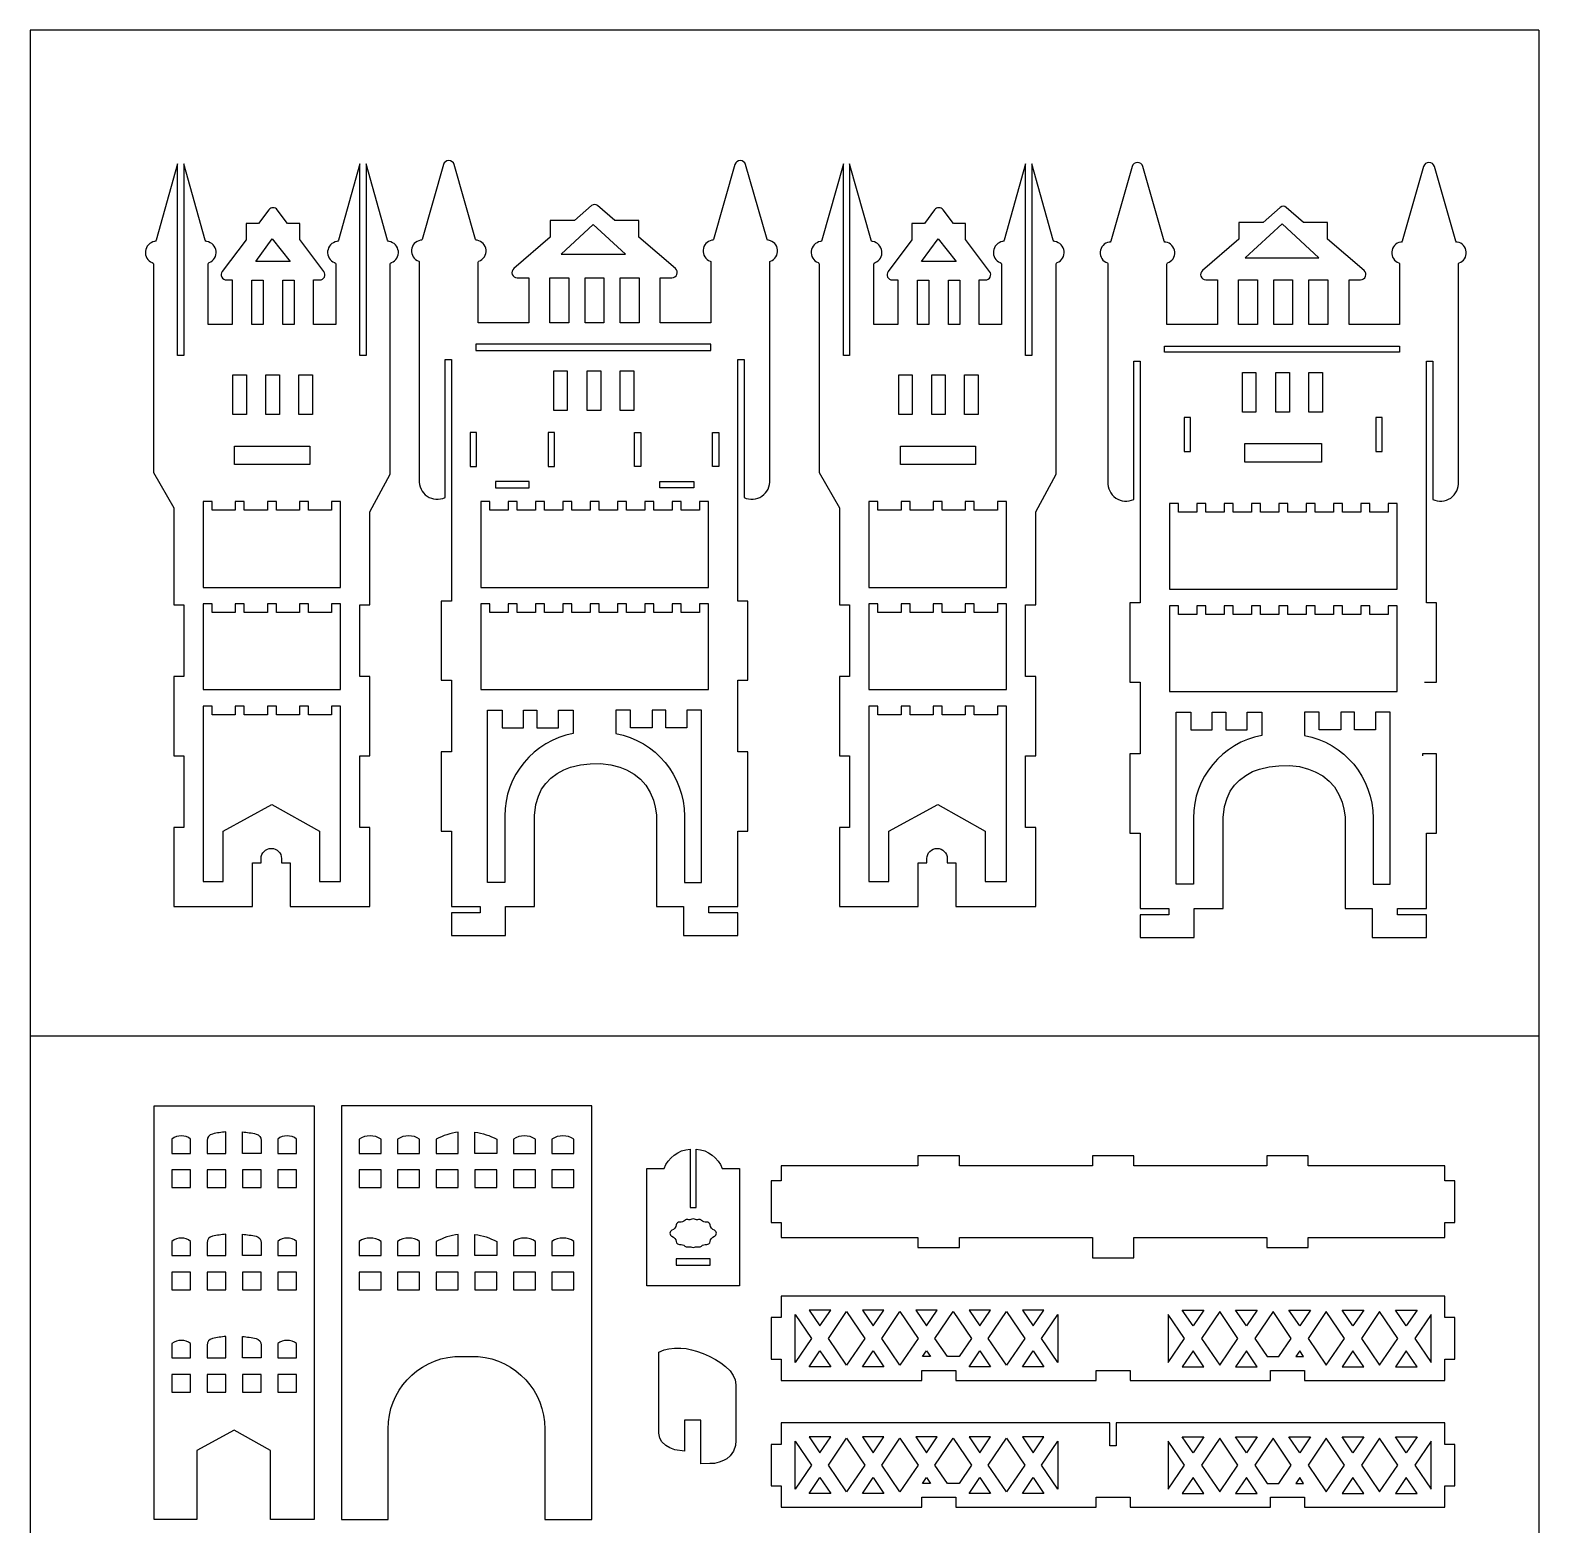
# Model space of a CAD drawing. Extents: x -1835 to -1235, y 1691 to 2891.
# Drawn here: x -1835 to -1235, y 2297 to 2891 of the extents above; entities that cross this region are included whole.
import ezdxf

# ---------------------------------------------------------------- set-up
doc = ezdxf.new("R2010")
doc.units = 0
doc.layers.get('0').update_dxf_attribs({"linetype": 'CONTINUOUS'})

msp = doc.modelspace()

# ---------------------------------------------------------------- linework, layer by layer
at = {"color": 4}
for p, q in [((-1234.77, 2891.33), (-1834.77, 2891.33)), ((-1834.77, 2891.33), (-1834.77, 2491.33)), ((-1234.77, 2891.33), (-1234.77, 2491.33)), ((-1234.77, 2491.33), (-1834.77, 2491.33)), ((-1834.77, 2491.33), (-1834.77, 2091.33)), ((-1234.77, 2491.33), (-1834.77, 2491.33)), ((-1234.77, 2491.33), (-1234.77, 2091.33))]:
    msp.add_line(p, q, dxfattribs=at)
for points in [[(-1713.26, 2798.21), (-1713.26, 2774.33), (-1722.14, 2774.33), (-1722.14, 2791.98), (-1719.63, 2791.98, 0.619198), (-1717.95, 2795.36), (-1727.52, 2808.03), (-1727.52, 2814.46), (-1732.38, 2814.46), (-1736.47, 2819.88, 0.497803), (-1739.83, 2819.88), (-1743.92, 2814.46), (-1748.89, 2814.46), (-1748.89, 2807.9), (-1758.36, 2795.36, 0.619303), (-1756.68, 2791.98), (-1754.43, 2791.98), (-1754.43, 2774.33), (-1764.02, 2774.33), (-1764.02, 2798.21, -0.307911), (-1763.55, 2798.91, 0.76649), (-1764.5, 2807.26, -0.295198), (-1765.11, 2807.8), (-1773.63, 2838.23), (-1773.63, 2761.91), (-1776.13, 2761.91), (-1776.13, 2838.23), (-1784.65, 2807.8, -0.295198), (-1785.26, 2807.26, 0.76649), (-1786.21, 2798.91, -0.307911), (-1785.73, 2798.21), (-1785.73, 2715.47), (-1777.63, 2701.32), (-1777.63, 2662.82), (-1773.63, 2662.82), (-1773.63, 2634.32), (-1777.63, 2634.32), (-1777.63, 2602.82), (-1773.63, 2602.82), (-1773.63, 2574.32), (-1777.63, 2574.32), (-1777.63, 2542.82), (-1746.34, 2542.82), (-1746.34, 2560.2), (-1742.92, 2560.2), (-1742.92, 2561.91, -1), (-1734.81, 2561.91), (-1734.81, 2560.2), (-1731.4, 2560.2), (-1731.4, 2542.82), (-1699.65, 2542.82), (-1699.65, 2574.32), (-1703.65, 2574.32), (-1703.65, 2602.82), (-1699.65, 2602.82), (-1699.65, 2634.32), (-1703.65, 2634.32), (-1703.65, 2662.82), (-1699.65, 2662.82), (-1699.65, 2699.73), (-1691.55, 2714.76), (-1691.55, 2798.21, -0.307911), (-1691.07, 2798.91, 0.76649), (-1692.02, 2807.26, -0.295198), (-1692.63, 2807.8), (-1701.15, 2838.23), (-1701.15, 2761.91), (-1703.65, 2761.91), (-1703.65, 2838.23), (-1712.17, 2807.8, -0.295198), (-1712.78, 2807.26, 0.76649), (-1713.73, 2798.91, -0.307911)], [(-1611.46, 2821.61), (-1618.33, 2815.64), (-1627.96, 2815.64), (-1627.96, 2809.03), (-1642.45, 2796.52, 0.694895), (-1641.07, 2792.82), (-1636.47, 2792.82), (-1636.47, 2775), (-1656.56, 2775), (-1656.56, 2799.03, -0.320068), (-1656.33, 2799.5, 0.776962), (-1657.03, 2807.78, -0.39787), (-1657.64, 2808.12), (-1666.15, 2837.87, 0.754), (-1670.42, 2837.87), (-1678.93, 2808.12, -0.39787), (-1679.54, 2807.78, 0.776962), (-1680.24, 2799.5, -0.320068), (-1680.01, 2799.03), (-1680.01, 2712.48, 0.576571), (-1669.76, 2705.48), (-1669.76, 2760.41), (-1667.26, 2760.41), (-1667.26, 2664.32), (-1671.26, 2664.32), (-1671.26, 2632.82), (-1667.26, 2632.82), (-1667.26, 2604.32), (-1671.26, 2604.32), (-1671.26, 2572.82), (-1667.26, 2572.82), (-1667.26, 2542.82), (-1655.82, 2542.82), (-1655.82, 2540.32), (-1667.26, 2540.32), (-1667.26, 2531.27), (-1645.7, 2531.27), (-1645.7, 2542.82), (-1634.15, 2542.82), (-1634.15, 2578.97), (-1633.62, 2583.41), (-1632.62, 2586.71), (-1631.38, 2589.46), (-1629.68, 2591.78), (-1627.68, 2593.83), (-1625.24, 2595.69), (-1622.52, 2597.22), (-1619.81, 2598.22), (-1615.89, 2599.14), (-1612.11, 2599.57), (-1607.89, 2599.67), (-1603.84, 2599.24), (-1600.29, 2598.27), (-1597.55, 2597.17), (-1594.54, 2595.5), (-1592.06, 2593.45), (-1589.92, 2591.12), (-1588.16, 2588.12), (-1586.87, 2585.11), (-1586.2, 2582.28), (-1585.68, 2579.3), (-1585.68, 2542.82), (-1574.93, 2542.82), (-1574.93, 2531.27), (-1553.36, 2531.27), (-1553.36, 2540.32), (-1564.81, 2540.32), (-1564.81, 2542.82), (-1553.36, 2542.82), (-1553.36, 2572.82), (-1549.36, 2572.82), (-1549.36, 2604.32), (-1553.36, 2604.32), (-1553.36, 2632.82), (-1549.36, 2632.82), (-1549.36, 2664.32), (-1553.36, 2664.32), (-1553.36, 2760.41), (-1550.86, 2760.41), (-1550.86, 2705.48, 0.576571), (-1540.62, 2712.48), (-1540.62, 2799.03, -0.320068), (-1540.39, 2799.5, 0.776962), (-1541.09, 2807.78, -0.39787), (-1541.7, 2808.12), (-1550.21, 2837.87, 0.754), (-1554.48, 2837.87), (-1562.99, 2808.12, -0.39787), (-1563.6, 2807.78, 0.776962), (-1564.29, 2799.5, -0.320068), (-1564.07, 2799.03), (-1564.07, 2775), (-1584.16, 2775), (-1584.16, 2792.82), (-1579.56, 2792.82, 0.694895), (-1578.18, 2796.52), (-1592.67, 2809.03), (-1592.67, 2815.64), (-1602.3, 2815.64), (-1609.17, 2821.61, 0.373984)], [(-1448.47, 2798.21), (-1448.47, 2774.33), (-1457.36, 2774.33), (-1457.36, 2791.98), (-1454.85, 2791.98, 0.619198), (-1453.17, 2795.36), (-1462.74, 2808.03), (-1462.74, 2814.46), (-1467.6, 2814.46), (-1471.69, 2819.88, 0.497803), (-1475.05, 2819.88), (-1479.14, 2814.46), (-1484.1, 2814.46), (-1484.1, 2807.9), (-1493.58, 2795.36, 0.619303), (-1491.9, 2791.98), (-1489.64, 2791.98), (-1489.64, 2774.33), (-1499.24, 2774.33), (-1499.24, 2798.21, -0.307911), (-1498.77, 2798.91, 0.76649), (-1499.72, 2807.26, -0.295198), (-1500.33, 2807.8), (-1508.85, 2838.23), (-1508.85, 2761.91), (-1511.35, 2761.91), (-1511.35, 2838.23), (-1519.86, 2807.8, -0.295198), (-1520.47, 2807.26, 0.76649), (-1521.42, 2798.91, -0.307911), (-1520.95, 2798.21), (-1520.95, 2715.47), (-1512.85, 2701.32), (-1512.85, 2662.82), (-1508.85, 2662.82), (-1508.85, 2634.32), (-1512.85, 2634.32), (-1512.85, 2602.82), (-1508.85, 2602.82), (-1508.85, 2574.32), (-1512.85, 2574.32), (-1512.85, 2542.82), (-1481.56, 2542.82), (-1481.56, 2560.2), (-1478.14, 2560.2), (-1478.14, 2561.91, -1), (-1470.03, 2561.91), (-1470.03, 2560.2), (-1466.61, 2560.2), (-1466.61, 2542.82), (-1434.87, 2542.82), (-1434.87, 2574.32), (-1438.87, 2574.32), (-1438.87, 2602.82), (-1434.87, 2602.82), (-1434.87, 2634.32), (-1438.87, 2634.32), (-1438.87, 2662.82), (-1434.87, 2662.82), (-1434.87, 2699.73), (-1426.77, 2714.76), (-1426.77, 2798.21, -0.307911), (-1426.29, 2798.91, 0.76649), (-1427.24, 2807.26, -0.295198), (-1427.85, 2807.8), (-1436.37, 2838.23), (-1436.37, 2761.91), (-1438.87, 2761.91), (-1438.87, 2838.23), (-1447.39, 2807.8, -0.295198), (-1448, 2807.26, 0.76649), (-1448.95, 2798.91, -0.307911)], [(-1611.45, 2299.11), (-1611.45, 2463.63), (-1711.01, 2463.63), (-1711.01, 2299.11), (-1692.44, 2299.11), (-1692.44, 2335.06, -0.390617), (-1665.94, 2363.92), (-1656.59, 2363.92, -0.390617), (-1630.08, 2335.06), (-1630.08, 2299.11)], [(-1569.83, 2423.09), (-1569.83, 2446.35, -0.297238), (-1559.57, 2438.61), (-1552.69, 2438.61), (-1552.69, 2391.99), (-1589.48, 2391.99), (-1589.48, 2438.61), (-1582.6, 2438.61, -0.297238), (-1572.33, 2446.35), (-1572.33, 2423.09)]]:
    msp.add_lwpolyline(points, format="xyb", close=True, dxfattribs=at)
msp.add_lwpolyline([(-1280.22, 2632.07), (-1275.47, 2632.07), (-1275.47, 2663.57), (-1279.47, 2663.57), (-1279.47, 2759.66), (-1276.97, 2759.66), (-1276.97, 2704.73, 0.576571), (-1266.72, 2711.73), (-1266.72, 2798.28, -0.320068), (-1266.5, 2798.75, 0.776962), (-1267.19, 2807.03, -0.39787), (-1267.8, 2807.37), (-1276.31, 2837.12, 0.754), (-1280.58, 2837.12), (-1289.09, 2807.37, -0.39787), (-1289.7, 2807.03, 0.776962), (-1290.4, 2798.75, -0.320068), (-1290.17, 2798.28), (-1290.17, 2774.25), (-1310.26, 2774.25), (-1310.26, 2792.07), (-1305.66, 2792.07, 0.694895), (-1304.28, 2795.77), (-1318.77, 2808.28), (-1318.77, 2814.89), (-1328.41, 2814.89), (-1335.27, 2820.86, 0.373984), (-1337.57, 2820.86), (-1344.43, 2814.89), (-1354.06, 2814.89), (-1354.06, 2808.28), (-1368.55, 2795.77, 0.694895), (-1367.17, 2792.07), (-1362.57, 2792.07), (-1362.57, 2774.25), (-1382.66, 2774.25), (-1382.66, 2798.28, -0.320068), (-1382.44, 2798.75, 0.776962), (-1383.13, 2807.03, -0.39787), (-1383.74, 2807.37), (-1392.25, 2837.12, 0.754), (-1396.52, 2837.12), (-1405.04, 2807.37, -0.39787), (-1405.64, 2807.03, 0.776962), (-1406.34, 2798.75, -0.320068), (-1406.12, 2798.28), (-1406.12, 2711.73, 0.576571), (-1395.87, 2704.73), (-1395.87, 2759.66), (-1393.37, 2759.66), (-1393.37, 2663.57), (-1397.37, 2663.57), (-1397.37, 2632.07), (-1393.37, 2632.07), (-1393.37, 2603.57), (-1397.37, 2603.57), (-1397.37, 2572.07), (-1393.37, 2572.07), (-1393.37, 2542.07), (-1381.92, 2542.07), (-1381.92, 2539.57), (-1393.37, 2539.57), (-1393.37, 2530.52), (-1371.8, 2530.52), (-1371.8, 2542.07), (-1360.26, 2542.07), (-1360.26, 2578.22), (-1359.73, 2582.66), (-1358.72, 2585.96), (-1357.49, 2588.71), (-1355.79, 2591.03), (-1353.78, 2593.08), (-1351.35, 2594.94), (-1348.63, 2596.47), (-1345.91, 2597.47), (-1341.99, 2598.39), (-1338.21, 2598.82), (-1333.99, 2598.92), (-1329.95, 2598.49), (-1326.39, 2597.52), (-1323.66, 2596.42), (-1320.64, 2594.75), (-1318.16, 2592.7), (-1316.03, 2590.37), (-1314.26, 2587.37), (-1312.97, 2584.36), (-1312.3, 2581.53), (-1311.78, 2578.55), (-1311.78, 2542.07), (-1301.03, 2542.07), (-1301.03, 2530.52), (-1279.47, 2530.52), (-1279.47, 2539.57), (-1290.91, 2539.57), (-1290.91, 2542.07), (-1279.47, 2542.07), (-1279.47, 2572.07), (-1275.47, 2572.07), (-1275.47, 2603.57), (-1280.97, 2603.57), (-1280.97, 2602.82)], format="xyb", dxfattribs=at)
at = {"color": 1}
for points in [[(-1623.55, 2802.3), (-1598.04, 2802.3), (-1610.8, 2814.06)], [(-1351.58, 2800.8), (-1322.22, 2800.8), (-1336.9, 2814.33)], [(-1731.33, 2799.33), (-1745.07, 2799.33), (-1738.46, 2808.34)], [(-1466.54, 2799.33), (-1480.29, 2799.33), (-1473.68, 2808.34)], [(-1746.59, 2774.31), (-1746.59, 2791.97), (-1742.08, 2791.97), (-1742.08, 2774.31)], [(-1734.33, 2774.31), (-1734.33, 2791.97), (-1729.81, 2791.97), (-1729.81, 2774.31)], [(-1628.06, 2792.82), (-1620.56, 2792.82), (-1620.56, 2775), (-1628.06, 2775)], [(-1614.06, 2775), (-1614.06, 2792.82), (-1606.56, 2792.82), (-1606.56, 2775)], [(-1600.06, 2775), (-1600.06, 2792.82), (-1592.56, 2792.82), (-1592.56, 2775)], [(-1481.81, 2774.31), (-1481.81, 2791.97), (-1477.3, 2791.97), (-1477.3, 2774.31)], [(-1469.55, 2774.31), (-1469.55, 2791.97), (-1465.03, 2791.97), (-1465.03, 2774.31)], [(-1354.17, 2792.07), (-1346.67, 2792.07), (-1346.67, 2774.25), (-1354.17, 2774.25)], [(-1340.17, 2774.25), (-1340.17, 2792.07), (-1332.67, 2792.07), (-1332.67, 2774.25)], [(-1326.17, 2774.25), (-1326.17, 2792.07), (-1318.67, 2792.07), (-1318.67, 2774.25)], [(-1564.07, 2763.97), (-1564.07, 2766.47), (-1657.52, 2766.47), (-1657.52, 2763.97)], [(-1290.17, 2765.72), (-1290.17, 2763.22), (-1383.62, 2763.22), (-1383.62, 2765.72)], [(-1754.11, 2738.53), (-1754.11, 2754.21), (-1748.73, 2754.21), (-1748.73, 2738.53)], [(-1740.98, 2738.53), (-1740.98, 2754.21), (-1735.59, 2754.21), (-1735.59, 2738.53)], [(-1727.92, 2738.53), (-1727.92, 2754.21), (-1722.53, 2754.21), (-1722.53, 2738.53)], [(-1626.54, 2755.89), (-1621.15, 2755.89), (-1621.15, 2740.11), (-1626.54, 2740.11)], [(-1613.26, 2755.89), (-1607.87, 2755.89), (-1607.87, 2740.11), (-1613.26, 2740.11)], [(-1600.11, 2755.89), (-1594.72, 2755.89), (-1594.72, 2740.11), (-1600.11, 2740.11)], [(-1489.33, 2738.53), (-1489.33, 2754.21), (-1483.94, 2754.21), (-1483.94, 2738.53)], [(-1476.19, 2738.53), (-1476.19, 2754.21), (-1470.81, 2754.21), (-1470.81, 2738.53)], [(-1463.14, 2738.53), (-1463.14, 2754.21), (-1457.75, 2754.21), (-1457.75, 2738.53)], [(-1352.64, 2755.14), (-1347.25, 2755.14), (-1347.25, 2739.36), (-1352.64, 2739.36)], [(-1339.36, 2755.14), (-1333.98, 2755.14), (-1333.98, 2739.36), (-1339.36, 2739.36)], [(-1326.21, 2755.14), (-1320.83, 2755.14), (-1320.83, 2739.36), (-1326.21, 2739.36)], [(-1375.8, 2723.82), (-1373.3, 2723.82), (-1373.3, 2737.32), (-1375.8, 2737.32)], [(-1297.03, 2723.82), (-1297.03, 2737.32), (-1299.53, 2737.32), (-1299.53, 2723.82)], [(-1659.76, 2717.84), (-1657.26, 2717.84), (-1657.26, 2731.34), (-1659.76, 2731.34)], [(-1626.26, 2717.84), (-1626.26, 2731.34), (-1628.76, 2731.34), (-1628.76, 2717.84)], [(-1594.36, 2717.84), (-1594.36, 2731.34), (-1591.86, 2731.34), (-1591.86, 2717.84)], [(-1560.86, 2717.84), (-1563.36, 2717.84), (-1563.36, 2731.34), (-1560.86, 2731.34)], [(-1753.44, 2718.66), (-1753.44, 2725.91), (-1723.59, 2725.91), (-1723.59, 2718.66)], [(-1488.66, 2718.66), (-1488.66, 2725.91), (-1458.8, 2725.91), (-1458.8, 2718.66)], [(-1351.64, 2726.97), (-1321.2, 2726.97), (-1321.2, 2719.58), (-1351.64, 2719.58)], [(-1649.76, 2709.34), (-1636.26, 2709.34), (-1636.26, 2711.84), (-1649.76, 2711.84)], [(-1570.86, 2709.34), (-1584.36, 2709.34), (-1584.36, 2711.84), (-1570.86, 2711.84)], [(-1740.43, 2703.84), (-1740.43, 2700.45), (-1749.61, 2700.45), (-1749.61, 2703.84), (-1753.2, 2703.84), (-1753.2, 2700.45), (-1762.37, 2700.45), (-1762.37, 2703.84), (-1765.96, 2703.84), (-1765.96, 2669.74), (-1711.32, 2669.74), (-1711.32, 2703.84), (-1714.91, 2703.84), (-1714.91, 2700.45), (-1724.09, 2700.45), (-1724.09, 2703.84), (-1727.67, 2703.84), (-1727.67, 2700.45), (-1736.85, 2700.45), (-1736.85, 2703.84)], [(-1619.39, 2700.45), (-1619.39, 2703.84), (-1622.98, 2703.84), (-1622.98, 2700.45), (-1630.27, 2700.45), (-1630.27, 2703.84), (-1633.85, 2703.84), (-1633.85, 2700.45), (-1641.14, 2700.45), (-1641.14, 2703.84), (-1644.72, 2703.84), (-1644.72, 2700.45), (-1652.01, 2700.45), (-1652.01, 2703.84), (-1655.6, 2703.84), (-1655.6, 2669.74), (-1565.03, 2669.74), (-1565.03, 2703.84), (-1568.62, 2703.84), (-1568.62, 2700.45), (-1575.91, 2700.45), (-1575.91, 2703.84), (-1579.49, 2703.84), (-1579.49, 2700.45), (-1586.78, 2700.45), (-1586.78, 2703.84), (-1590.36, 2703.84), (-1590.36, 2700.45), (-1597.65, 2700.45), (-1597.65, 2703.84), (-1601.23, 2703.84), (-1601.23, 2700.45), (-1608.52, 2700.45), (-1608.52, 2703.84), (-1612.11, 2703.84), (-1612.11, 2700.45)], [(-1475.65, 2703.84), (-1475.65, 2700.45), (-1484.83, 2700.45), (-1484.83, 2703.84), (-1488.41, 2703.84), (-1488.41, 2700.45), (-1497.59, 2700.45), (-1497.59, 2703.84), (-1501.18, 2703.84), (-1501.18, 2669.74), (-1446.54, 2669.74), (-1446.54, 2703.84), (-1450.12, 2703.84), (-1450.12, 2700.45), (-1459.3, 2700.45), (-1459.3, 2703.84), (-1462.89, 2703.84), (-1462.89, 2700.45), (-1472.07, 2700.45), (-1472.07, 2703.84)], [(-1345.5, 2699.7), (-1345.5, 2703.09), (-1349.08, 2703.09), (-1349.08, 2699.7), (-1356.37, 2699.7), (-1356.37, 2703.09), (-1359.95, 2703.09), (-1359.95, 2699.7), (-1367.24, 2699.7), (-1367.24, 2703.09), (-1370.83, 2703.09), (-1370.83, 2699.7), (-1378.11, 2699.7), (-1378.11, 2703.09), (-1381.7, 2703.09), (-1381.7, 2668.99), (-1291.14, 2668.99), (-1291.14, 2703.09), (-1294.72, 2703.09), (-1294.72, 2699.7), (-1302.01, 2699.7), (-1302.01, 2703.09), (-1305.59, 2703.09), (-1305.59, 2699.7), (-1312.88, 2699.7), (-1312.88, 2703.09), (-1316.47, 2703.09), (-1316.47, 2699.7), (-1323.75, 2699.7), (-1323.75, 2703.09), (-1327.34, 2703.09), (-1327.34, 2699.7), (-1334.62, 2699.7), (-1334.62, 2703.09), (-1338.21, 2703.09), (-1338.21, 2699.7)], [(-1736.85, 2663.16), (-1740.43, 2663.16), (-1740.43, 2659.77), (-1749.61, 2659.77), (-1749.61, 2663.16), (-1753.2, 2663.16), (-1753.2, 2659.77), (-1762.37, 2659.77), (-1762.37, 2663.16), (-1765.96, 2663.16), (-1765.96, 2629.07), (-1711.32, 2629.07), (-1711.32, 2663.16), (-1714.91, 2663.16), (-1714.91, 2659.77), (-1724.09, 2659.77), (-1724.09, 2663.16), (-1727.67, 2663.16), (-1727.67, 2659.77), (-1736.85, 2659.77)], [(-1612.11, 2663.16), (-1612.11, 2659.77), (-1619.39, 2659.77), (-1619.39, 2663.16), (-1622.98, 2663.16), (-1622.98, 2659.77), (-1630.27, 2659.77), (-1630.27, 2663.16), (-1633.85, 2663.16), (-1633.85, 2659.77), (-1641.14, 2659.77), (-1641.14, 2663.16), (-1644.72, 2663.16), (-1644.72, 2659.77), (-1652.01, 2659.77), (-1652.01, 2663.16), (-1655.6, 2663.16), (-1655.6, 2629.07), (-1565.03, 2629.07), (-1565.03, 2663.16), (-1568.62, 2663.16), (-1568.62, 2659.77), (-1575.91, 2659.77), (-1575.91, 2663.16), (-1579.49, 2663.16), (-1579.49, 2659.77), (-1586.78, 2659.77), (-1586.78, 2663.16), (-1590.36, 2663.16), (-1590.36, 2659.77), (-1597.65, 2659.77), (-1597.65, 2663.16), (-1601.23, 2663.16), (-1601.23, 2659.77), (-1608.52, 2659.77), (-1608.52, 2663.16)], [(-1472.07, 2663.16), (-1475.65, 2663.16), (-1475.65, 2659.77), (-1484.83, 2659.77), (-1484.83, 2663.16), (-1488.41, 2663.16), (-1488.41, 2659.77), (-1497.59, 2659.77), (-1497.59, 2663.16), (-1501.18, 2663.16), (-1501.18, 2629.07), (-1446.54, 2629.07), (-1446.54, 2663.16), (-1450.12, 2663.16), (-1450.12, 2659.77), (-1459.3, 2659.77), (-1459.3, 2663.16), (-1462.89, 2663.16), (-1462.89, 2659.77), (-1472.07, 2659.77)], [(-1338.21, 2662.41), (-1338.21, 2659.02), (-1345.5, 2659.02), (-1345.5, 2662.41), (-1349.08, 2662.41), (-1349.08, 2659.02), (-1356.37, 2659.02), (-1356.37, 2662.41), (-1359.95, 2662.41), (-1359.95, 2659.02), (-1367.24, 2659.02), (-1367.24, 2662.41), (-1370.83, 2662.41), (-1370.83, 2659.02), (-1378.11, 2659.02), (-1378.11, 2662.41), (-1381.7, 2662.41), (-1381.7, 2628.32), (-1291.14, 2628.32), (-1291.14, 2662.41), (-1294.72, 2662.41), (-1294.72, 2659.02), (-1302.01, 2659.02), (-1302.01, 2662.41), (-1305.59, 2662.41), (-1305.59, 2659.02), (-1312.88, 2659.02), (-1312.88, 2662.41), (-1316.47, 2662.41), (-1316.47, 2659.02), (-1323.75, 2659.02), (-1323.75, 2662.41), (-1327.34, 2662.41), (-1327.34, 2659.02), (-1334.62, 2659.02), (-1334.62, 2662.41)], [(-1749.61, 2622.48), (-1753.2, 2622.48), (-1753.2, 2619.09), (-1762.37, 2619.09), (-1762.37, 2622.48), (-1765.96, 2622.48), (-1765.96, 2552.79), (-1758.01, 2552.79), (-1758.01, 2572.83), (-1738.64, 2583.41), (-1719.73, 2572.82), (-1719.73, 2552.79), (-1711.32, 2552.79), (-1711.32, 2622.48), (-1714.91, 2622.48), (-1714.91, 2619.09), (-1724.09, 2619.09), (-1724.09, 2622.48), (-1727.67, 2622.48), (-1727.67, 2619.09), (-1736.85, 2619.09), (-1736.85, 2622.48), (-1740.43, 2622.48), (-1740.43, 2619.09), (-1749.61, 2619.09)], [(-1484.83, 2622.48), (-1488.41, 2622.48), (-1488.41, 2619.09), (-1497.59, 2619.09), (-1497.59, 2622.48), (-1501.18, 2622.48), (-1501.18, 2552.79), (-1493.23, 2552.79), (-1493.23, 2572.83), (-1473.85, 2583.41), (-1454.94, 2572.82), (-1454.94, 2552.79), (-1446.54, 2552.79), (-1446.54, 2622.48), (-1450.12, 2622.48), (-1450.12, 2619.09), (-1459.3, 2619.09), (-1459.3, 2622.48), (-1462.89, 2622.48), (-1462.89, 2619.09), (-1472.07, 2619.09), (-1472.07, 2622.48), (-1475.65, 2622.48), (-1475.65, 2619.09), (-1484.83, 2619.09)], [(-1778.4, 2438.1), (-1778.4, 2431.12), (-1770.95, 2431.12), (-1770.95, 2438.1)], [(-1764.36, 2438.1), (-1764.36, 2431.12), (-1756.91, 2431.12), (-1756.91, 2438.1)], [(-1750.33, 2438.1), (-1750.33, 2431.12), (-1742.88, 2431.12), (-1742.88, 2438.1)], [(-1736.29, 2438.1), (-1736.29, 2431.12), (-1728.85, 2431.12), (-1728.85, 2438.1)], [(-1703.97, 2438.1), (-1703.97, 2431.12), (-1695.21, 2431.12), (-1695.21, 2438.1)], [(-1688.62, 2438.1), (-1688.62, 2431.12), (-1679.87, 2431.12), (-1679.87, 2438.1)], [(-1673.28, 2438.1), (-1673.28, 2431.12), (-1664.52, 2431.12), (-1664.52, 2438.1)], [(-1657.94, 2438.1), (-1657.94, 2431.12), (-1649.18, 2431.12), (-1649.18, 2438.1)], [(-1642.59, 2438.1), (-1642.59, 2431.12), (-1633.84, 2431.12), (-1633.84, 2438.1)], [(-1627.25, 2438.1), (-1627.25, 2431.12), (-1618.49, 2431.12), (-1618.49, 2438.1)], [(-1577.83, 2402.72), (-1577.83, 2400.22), (-1564.33, 2400.22), (-1564.33, 2402.72)], [(-1778.4, 2397.42), (-1778.4, 2390.44), (-1770.95, 2390.44), (-1770.95, 2397.42)], [(-1764.36, 2397.42), (-1764.36, 2390.44), (-1756.91, 2390.44), (-1756.91, 2397.42)], [(-1750.33, 2397.42), (-1750.33, 2390.44), (-1742.88, 2390.44), (-1742.88, 2397.42)], [(-1736.29, 2397.42), (-1736.29, 2390.44), (-1728.85, 2390.44), (-1728.85, 2397.42)], [(-1703.97, 2397.42), (-1703.97, 2390.44), (-1695.21, 2390.44), (-1695.21, 2397.42)], [(-1688.62, 2397.42), (-1688.62, 2390.44), (-1679.87, 2390.44), (-1679.87, 2397.42)], [(-1673.28, 2397.42), (-1673.28, 2390.44), (-1664.52, 2390.44), (-1664.52, 2397.42)], [(-1657.94, 2397.42), (-1657.94, 2390.44), (-1649.18, 2390.44), (-1649.18, 2397.42)], [(-1642.59, 2397.42), (-1642.59, 2390.44), (-1633.84, 2390.44), (-1633.84, 2397.42)], [(-1627.25, 2397.42), (-1627.25, 2390.44), (-1618.49, 2390.44), (-1618.49, 2397.42)], [(-1516.4, 2382.34), (-1524.97, 2382.34), (-1520.68, 2376.04)], [(-1495.2, 2382.34), (-1503.77, 2382.34), (-1499.48, 2376.04)], [(-1474, 2382.34), (-1482.57, 2382.34), (-1478.28, 2376.04)], [(-1452.8, 2382.34), (-1461.37, 2382.34), (-1457.08, 2376.04)], [(-1431.6, 2382.34), (-1440.17, 2382.34), (-1435.88, 2376.04)], [(-1376.57, 2382.34), (-1368, 2382.34), (-1372.28, 2376.04)], [(-1355.37, 2382.34), (-1346.8, 2382.34), (-1351.08, 2376.04)], [(-1334.17, 2382.34), (-1325.6, 2382.34), (-1329.88, 2376.04)], [(-1312.97, 2382.34), (-1304.4, 2382.34), (-1308.68, 2376.04)], [(-1291.77, 2382.34), (-1283.2, 2382.34), (-1287.48, 2376.04)], [(-1530.53, 2380.65), (-1524.04, 2371.09), (-1530.53, 2361.53)], [(-1510.08, 2360.43), (-1517.32, 2371.09), (-1510.08, 2381.76), (-1502.84, 2371.09)], [(-1488.88, 2360.43), (-1496.12, 2371.09), (-1488.88, 2381.76), (-1481.64, 2371.09)], [(-1470, 2363.84), (-1474.92, 2371.09), (-1467.68, 2381.76), (-1460.44, 2371.09), (-1465.36, 2363.84)], [(-1446.48, 2360.43), (-1453.72, 2371.09), (-1446.48, 2381.76), (-1439.24, 2371.09)], [(-1432.52, 2371.09), (-1426.03, 2380.65), (-1426.03, 2361.53)], [(-1375.64, 2371.09), (-1382.13, 2380.65), (-1382.13, 2361.53)], [(-1361.68, 2360.43), (-1354.44, 2371.09), (-1361.68, 2381.76), (-1368.92, 2371.09)], [(-1338.16, 2363.84), (-1333.24, 2371.09), (-1340.48, 2381.76), (-1347.72, 2371.09), (-1342.8, 2363.84)], [(-1319.28, 2360.43), (-1312.04, 2371.09), (-1319.28, 2381.76), (-1326.52, 2371.09)], [(-1298.08, 2360.43), (-1290.84, 2371.09), (-1298.08, 2381.76), (-1305.32, 2371.09)], [(-1277.63, 2380.65), (-1284.12, 2371.09), (-1277.63, 2361.53)], [(-1584.8, 2365.66), (-1582.64, 2366.54), (-1580.72, 2366.99), (-1578.52, 2367.18), (-1576.04, 2367.24), (-1573.9, 2367.05), (-1571.71, 2366.61), (-1569.78, 2366.05), (-1567.07, 2365.07), (-1564.66, 2364.02), (-1562.19, 2362.72), (-1560.07, 2361.35), (-1558.2, 2359.86), (-1556.43, 2358.21), (-1555.19, 2356.39), (-1554.4, 2354.61), (-1554.07, 2352.58), (-1554.07, 2330.53), (-1554.2, 2328.46), (-1555.06, 2326.28), (-1556.31, 2324.37), (-1557.73, 2323.16), (-1559.01, 2322.48), (-1560.78, 2321.92), (-1562.57, 2321.4), (-1564.42, 2321.34), (-1568.09, 2321.22), (-1568.09, 2338.58), (-1574.59, 2338.58), (-1574.59, 2326.27), (-1578.43, 2326.8), (-1580.32, 2327.52), (-1582.02, 2328.5), (-1583.56, 2329.97), (-1584.4, 2331.44), (-1584.8, 2333.38)], [(-1516.4, 2359.84), (-1524.97, 2359.84), (-1520.68, 2366.15)], [(-1495.2, 2359.84), (-1503.77, 2359.84), (-1499.48, 2366.15)], [(-1479.85, 2363.84), (-1478.28, 2366.15), (-1476.71, 2363.84)], [(-1452.8, 2359.84), (-1461.37, 2359.84), (-1457.08, 2366.15)], [(-1431.6, 2359.84), (-1440.17, 2359.84), (-1435.88, 2366.15)], [(-1376.57, 2359.84), (-1368, 2359.84), (-1372.28, 2366.15)], [(-1355.37, 2359.84), (-1346.8, 2359.84), (-1351.08, 2366.15)], [(-1328.31, 2363.84), (-1329.88, 2366.15), (-1331.45, 2363.84)], [(-1312.97, 2359.84), (-1304.4, 2359.84), (-1308.68, 2366.15)], [(-1291.77, 2359.84), (-1283.2, 2359.84), (-1287.48, 2366.15)], [(-1778.4, 2356.74), (-1778.4, 2349.76), (-1770.95, 2349.76), (-1770.95, 2356.74)], [(-1764.36, 2356.74), (-1764.36, 2349.76), (-1756.91, 2349.76), (-1756.91, 2356.74)], [(-1750.33, 2356.74), (-1750.33, 2349.76), (-1742.88, 2349.76), (-1742.88, 2356.74)], [(-1736.29, 2356.74), (-1736.29, 2349.76), (-1728.85, 2349.76), (-1728.85, 2356.74)], [(-1530.53, 2330.26), (-1524.04, 2320.7), (-1530.53, 2311.14)], [(-1516.4, 2331.95), (-1524.97, 2331.95), (-1520.68, 2325.64)], [(-1510.08, 2310.04), (-1517.32, 2320.7), (-1510.08, 2331.37), (-1502.84, 2320.7)], [(-1495.2, 2331.95), (-1503.77, 2331.95), (-1499.48, 2325.64)], [(-1488.88, 2310.04), (-1496.12, 2320.7), (-1488.88, 2331.37), (-1481.64, 2320.7)], [(-1474, 2331.95), (-1482.57, 2331.95), (-1478.28, 2325.64)], [(-1470, 2313.45), (-1474.92, 2320.7), (-1467.68, 2331.37), (-1460.44, 2320.7), (-1465.36, 2313.45)], [(-1452.8, 2331.95), (-1461.37, 2331.95), (-1457.08, 2325.64)], [(-1446.48, 2310.04), (-1453.72, 2320.7), (-1446.48, 2331.37), (-1439.24, 2320.7)], [(-1431.6, 2331.95), (-1440.17, 2331.95), (-1435.88, 2325.64)], [(-1432.52, 2320.7), (-1426.03, 2330.26), (-1426.03, 2311.14)], [(-1375.64, 2320.7), (-1382.13, 2330.26), (-1382.13, 2311.14)], [(-1376.57, 2331.95), (-1368, 2331.95), (-1372.28, 2325.64)], [(-1361.68, 2310.04), (-1354.44, 2320.7), (-1361.68, 2331.37), (-1368.92, 2320.7)], [(-1355.37, 2331.95), (-1346.8, 2331.95), (-1351.08, 2325.64)], [(-1338.16, 2313.45), (-1333.24, 2320.7), (-1340.48, 2331.37), (-1347.72, 2320.7), (-1342.8, 2313.45)], [(-1334.17, 2331.95), (-1325.6, 2331.95), (-1329.88, 2325.64)], [(-1319.28, 2310.04), (-1312.04, 2320.7), (-1319.28, 2331.37), (-1326.52, 2320.7)], [(-1312.97, 2331.95), (-1304.4, 2331.95), (-1308.68, 2325.64)], [(-1298.08, 2310.04), (-1290.84, 2320.7), (-1298.08, 2331.37), (-1305.32, 2320.7)], [(-1291.77, 2331.95), (-1283.2, 2331.95), (-1287.48, 2325.64)], [(-1277.63, 2330.26), (-1284.12, 2320.7), (-1277.63, 2311.14)], [(-1516.4, 2309.45), (-1524.97, 2309.45), (-1520.68, 2315.76)], [(-1495.2, 2309.45), (-1503.77, 2309.45), (-1499.48, 2315.76)], [(-1479.85, 2313.45), (-1478.28, 2315.76), (-1476.71, 2313.45)], [(-1452.8, 2309.45), (-1461.37, 2309.45), (-1457.08, 2315.76)], [(-1431.6, 2309.45), (-1440.17, 2309.45), (-1435.88, 2315.76)], [(-1376.57, 2309.45), (-1368, 2309.45), (-1372.28, 2315.76)], [(-1355.37, 2309.45), (-1346.8, 2309.45), (-1351.08, 2315.76)], [(-1328.31, 2313.45), (-1329.88, 2315.76), (-1331.45, 2313.45)], [(-1312.97, 2309.45), (-1304.4, 2309.45), (-1308.68, 2315.76)], [(-1291.77, 2309.45), (-1283.2, 2309.45), (-1287.48, 2315.76)]]:
    msp.add_lwpolyline(points, close=True, dxfattribs=at)
for points in [[(-1624.65, 2613.87), (-1624.65, 2620.93), (-1618.8, 2620.93), (-1618.8, 2611.65, 0.361194), (-1646.03, 2578.77), (-1646.03, 2552.45), (-1652.88, 2552.45), (-1652.88, 2620.93), (-1647.04, 2620.93), (-1647.04, 2613.87), (-1638.62, 2613.87), (-1638.62, 2620.93), (-1633.21, 2620.93), (-1633.21, 2613.87)], [(-1595.98, 2613.87), (-1595.98, 2620.93), (-1601.82, 2620.93), (-1601.82, 2611.65, -0.361194), (-1574.6, 2578.77), (-1574.6, 2552.45), (-1567.74, 2552.45), (-1567.74, 2620.93), (-1573.59, 2620.93), (-1573.59, 2613.87), (-1582.01, 2613.87), (-1582.01, 2620.93), (-1587.42, 2620.93), (-1587.42, 2613.87)], [(-1350.75, 2613.12), (-1350.75, 2620.18), (-1344.91, 2620.18), (-1344.91, 2610.9, 0.361194), (-1372.13, 2578.02), (-1372.13, 2551.7), (-1378.99, 2551.7), (-1378.99, 2620.18), (-1373.14, 2620.18), (-1373.14, 2613.12), (-1364.73, 2613.12), (-1364.73, 2620.18), (-1359.31, 2620.18), (-1359.31, 2613.12)], [(-1322.08, 2613.12), (-1322.08, 2620.18), (-1327.93, 2620.18), (-1327.93, 2610.9, -0.361194), (-1300.7, 2578.02), (-1300.7, 2551.7), (-1293.85, 2551.7), (-1293.85, 2620.18), (-1299.69, 2620.18), (-1299.69, 2613.12), (-1308.11, 2613.12), (-1308.11, 2620.18), (-1313.52, 2620.18), (-1313.52, 2613.12)], [(-1778.4, 2450.36), (-1778.4, 2444.68), (-1770.95, 2444.68), (-1770.95, 2450.36, 0.347668)], [(-1764.36, 2449.8), (-1764.36, 2444.68), (-1756.91, 2444.68), (-1756.91, 2453.21, 0.035005), (-1762.31, 2452.37, 0.349925)], [(-1742.88, 2449.8), (-1742.88, 2444.68), (-1750.33, 2444.68), (-1750.33, 2453.21, -0.035005), (-1744.93, 2452.37, -0.349925)], [(-1736.29, 2450.36), (-1736.29, 2444.68), (-1728.85, 2444.68), (-1728.85, 2450.36, 0.347668)], [(-1703.97, 2450.32), (-1703.97, 2444.68), (-1695.21, 2444.68), (-1695.21, 2450.32, 0.304574)], [(-1688.62, 2450.32), (-1688.62, 2444.68), (-1679.87, 2444.68), (-1679.87, 2450.32, 0.304574)], [(-1673.28, 2444.68), (-1664.52, 2444.68), (-1664.52, 2453.13, 0.092529), (-1673.28, 2450.27)], [(-1649.18, 2450.27), (-1649.18, 2444.68), (-1657.94, 2444.68), (-1657.94, 2453.13, -0.092529)], [(-1642.59, 2450.32), (-1642.59, 2444.68), (-1633.84, 2444.68), (-1633.84, 2450.32, 0.304574)], [(-1627.25, 2450.32), (-1627.25, 2444.68), (-1618.49, 2444.68), (-1618.49, 2450.32, 0.304574)], [(-1573.25, 2418.34, 0.245778), (-1574.36, 2418.04, -0.210626), (-1576.46, 2417.32, 0.397813), (-1577.81, 2416.25, -0.271359), (-1579.54, 2414.07, 0.684928), (-1579.54, 2411.74, -0.271353), (-1577.81, 2409.56, 0.397861), (-1576.46, 2408.49, -0.210647), (-1574.36, 2407.77, 0.245825), (-1573.25, 2407.47, -0.15642), (-1571.57, 2407.32, 0.203739), (-1570.59, 2407.32, -0.156416), (-1568.92, 2407.47, 0.2458), (-1567.8, 2407.77, -0.210649), (-1565.7, 2408.49, 0.397875), (-1564.36, 2409.56, -0.271353), (-1562.63, 2411.74, 0.684892), (-1562.63, 2414.07, -0.271355), (-1564.36, 2416.25, 0.397827), (-1565.7, 2417.32, -0.210637), (-1567.8, 2418.04, 0.245852), (-1568.92, 2418.34, -0.15642), (-1570.59, 2418.49, 0.203734), (-1571.57, 2418.49, -0.156407)], [(-1764.36, 2409.12), (-1764.36, 2404), (-1756.91, 2404), (-1756.91, 2412.53, 0.035005), (-1762.31, 2411.69, 0.349925)], [(-1742.88, 2409.12), (-1742.88, 2404), (-1750.33, 2404), (-1750.33, 2412.53, -0.035005), (-1744.93, 2411.69, -0.349925)], [(-1673.28, 2404), (-1664.52, 2404), (-1664.52, 2412.45, 0.092529), (-1673.28, 2409.59)], [(-1649.18, 2409.59), (-1649.18, 2404), (-1657.94, 2404), (-1657.94, 2412.45, -0.092529)], [(-1778.4, 2409.68), (-1778.4, 2404), (-1770.95, 2404), (-1770.95, 2409.68, 0.347668)], [(-1736.29, 2409.68), (-1736.29, 2404), (-1728.85, 2404), (-1728.85, 2409.68, 0.347668)], [(-1703.97, 2409.64), (-1703.97, 2404), (-1695.21, 2404), (-1695.21, 2409.64, 0.304574)], [(-1688.62, 2409.64), (-1688.62, 2404), (-1679.87, 2404), (-1679.87, 2409.64, 0.304574)], [(-1642.59, 2409.64), (-1642.59, 2404), (-1633.84, 2404), (-1633.84, 2409.64, 0.304574)], [(-1627.25, 2409.64), (-1627.25, 2404), (-1618.49, 2404), (-1618.49, 2409.64, 0.304574)], [(-1778.4, 2369), (-1778.4, 2363.32), (-1770.95, 2363.32), (-1770.95, 2369, 0.347668)], [(-1764.36, 2368.44), (-1764.36, 2363.32), (-1756.91, 2363.32), (-1756.91, 2371.85, 0.035005), (-1762.31, 2371.01, 0.349925)], [(-1742.88, 2368.44), (-1742.88, 2363.32), (-1750.33, 2363.32), (-1750.33, 2371.85, -0.035005), (-1744.93, 2371.01, -0.349925)], [(-1736.29, 2369), (-1736.29, 2363.32), (-1728.85, 2363.32), (-1728.85, 2369, 0.347668)]]:
    msp.add_lwpolyline(points, format="xyb", close=True, dxfattribs=at)
at = {"color": 4}
for points in [[(-1753.64, 2334.56), (-1768.49, 2326.45), (-1768.49, 2299.11), (-1785.44, 2299.11), (-1785.44, 2463.63), (-1721.8, 2463.63), (-1721.8, 2299.11), (-1739.21, 2299.11), (-1739.21, 2326.48)], [(-1465.18, 2439.69), (-1465.18, 2443.69), (-1481.68, 2443.69), (-1481.68, 2439.69), (-1536.03, 2439.69), (-1536.03, 2433.69), (-1540.03, 2433.69), (-1540.03, 2417.19), (-1536.03, 2417.19), (-1536.03, 2411.19), (-1481.68, 2411.19), (-1481.68, 2407.19), (-1465.18, 2407.19), (-1465.18, 2411.19), (-1412.33, 2411.19), (-1412.33, 2403.19), (-1395.83, 2403.19), (-1395.83, 2411.19), (-1342.98, 2411.19), (-1342.98, 2407.19), (-1326.48, 2407.19), (-1326.48, 2411.19), (-1272.13, 2411.19), (-1272.13, 2417.19), (-1268.13, 2417.19), (-1268.13, 2433.69), (-1272.13, 2433.69), (-1272.13, 2439.69), (-1326.48, 2439.69), (-1326.48, 2443.69), (-1342.98, 2443.69), (-1342.98, 2439.69), (-1395.83, 2439.69), (-1395.83, 2443.69), (-1412.33, 2443.69), (-1412.33, 2439.69)], [(-1397.33, 2358.34), (-1397.33, 2354.34), (-1341.48, 2354.34), (-1341.48, 2358.34), (-1327.98, 2358.34), (-1327.98, 2354.34), (-1272.13, 2354.34), (-1272.13, 2362.84), (-1268.13, 2362.84), (-1268.13, 2379.34), (-1272.13, 2379.34), (-1272.13, 2387.84), (-1536.03, 2387.84), (-1536.03, 2379.34), (-1540.03, 2379.34), (-1540.03, 2362.84), (-1536.03, 2362.84), (-1536.03, 2354.34), (-1480.18, 2354.34), (-1480.18, 2358.34), (-1466.68, 2358.34), (-1466.68, 2354.34), (-1410.83, 2354.34), (-1410.83, 2358.34)], [(-1540.03, 2312.45), (-1536.03, 2312.45), (-1536.03, 2303.95), (-1480.18, 2303.95), (-1480.18, 2307.95), (-1466.68, 2307.95), (-1466.68, 2303.95), (-1410.83, 2303.95), (-1410.83, 2307.95), (-1397.33, 2307.95), (-1397.33, 2303.95), (-1341.48, 2303.95), (-1341.48, 2307.95), (-1327.98, 2307.95), (-1327.98, 2303.95), (-1272.13, 2303.95), (-1272.13, 2312.45), (-1268.13, 2312.45), (-1268.13, 2328.95), (-1272.13, 2328.95), (-1272.13, 2337.45), (-1402.83, 2337.45), (-1402.83, 2328.32), (-1405.33, 2328.32), (-1405.33, 2337.45), (-1536.03, 2337.45), (-1536.03, 2328.95), (-1540.03, 2328.95)]]:
    msp.add_lwpolyline(points, close=True, dxfattribs=at)

doc.saveas('drawing.dxf')
